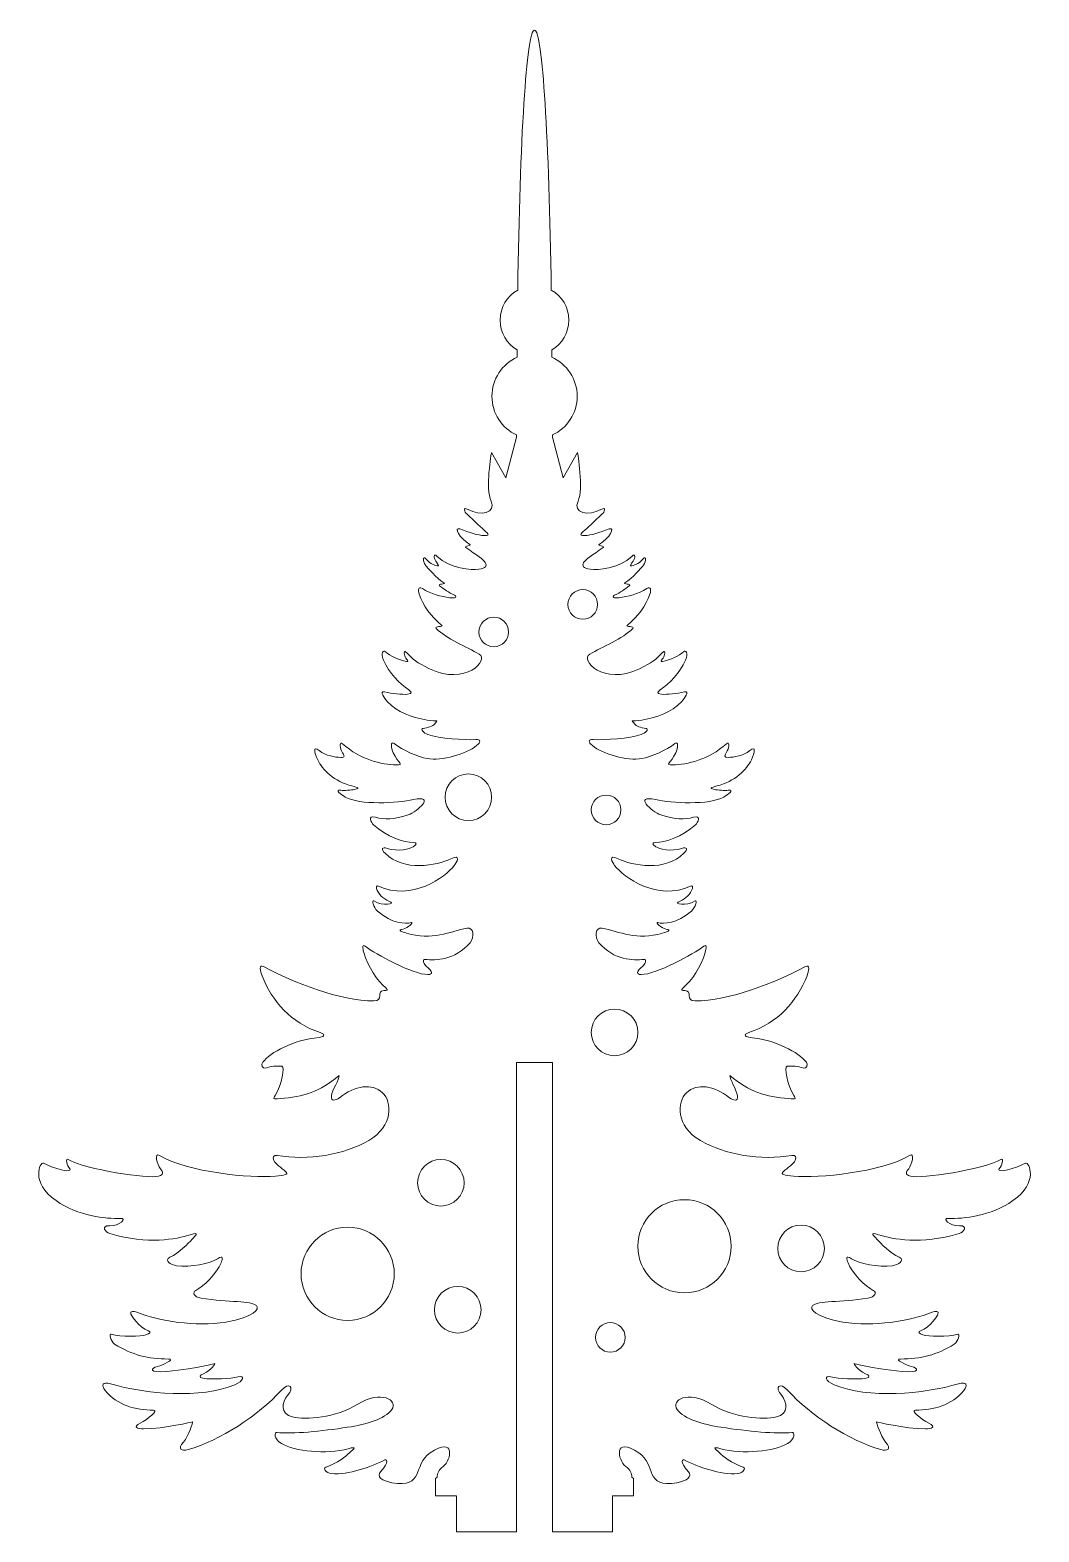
# Model space of a CAD drawing. Header units: millimetres. Extents: x -29 to 55, y -73 to 52.
import ezdxf

# ---------------------------------------------------------------- set-up
doc = ezdxf.new("R2010")
doc.units = ezdxf.units.MM
doc.linetypes.add('K5LT32768', pattern=[0])
doc.layers.add('WELDING', color=7, linetype='Continuous', true_color=0xffffff)

msp = doc.modelspace()

# ---------------------------------------------------------------- linework, layer by layer
at = {"layer": 'WELDING', "color": 7, "linetype": 'K5LT32768', "lineweight": 18}
for points, knots in [([(14.09, 17.96), (14.09, 17.96), (14.98, 14.57), (14.98, 14.57), (16.17, 16.69), (16.17, 16.69), (16.7, 13.63), (16.21, 12.64), (15.71, 11.65), (17.11, 11.36), (18.12, 11.94), (18.61, 12.21), (18.39, 11.71), (18.23, 11.57), (17.57, 10.99), (16.95, 10.34), (16.65, 10.1), (16.25, 9.76), (16.51, 9.79), (16.76, 9.78), (17.34, 9.78), (17.96, 10.02), (18.81, 10.32), (19.32, 10.5), (18.88, 9.59), (17.96, 9.03), (17.77, 8.91), (18.5, 8.92), (18.29, 8.77), (17.42, 8.15), (16.79, 7.75), (16.68, 7.53), (16.54, 7.23), (16.61, 7.05), (17.23, 6.97), (17.85, 6.88), (19.57, 6.98), (20.72, 8.06), (21, 8.33), (21, 7.92), (20.79, 7.65), (20.63, 7.42), (20.46, 7.19), (20.69, 7.25), (21.01, 7.33), (21.39, 7.52), (21.66, 7.86), (21.85, 8.11), (21.93, 7.67), (21.67, 7.32), (21.44, 7.02), (20.79, 6.27), (20.12, 5.84), (19.89, 5.7), (20.7, 5.78), (20.48, 5.59), (20.1, 5.28), (19.74, 5.05), (19.25, 4.81), (18.97, 4.67), (19.21, 4.54), (19.64, 4.59), (20.37, 4.68), (21.21, 4.91), (21.93, 5.36), (22.27, 5.58), (22.31, 5.21), (22.2, 4.9), (21.86, 3.95), (21.21, 3.02), (20.32, 2.32), (20.08, 2.13), (21.02, 2.28), (20.76, 2.02), (19.97, 1.22), (18.2, 0.47), (17.2, -0.09), (16.32, -0.59), (18.32, -2.76), (21.33, -1.32), (22.36, -0.82), (22.76, -0.5), (23.19, -0.01), (23.45, 0.29), (23.47, 0.07), (23.39, -0.23), (23.31, -0.51), (22.94, -0.77), (23.23, -0.71), (23.92, -0.57), (24.63, -0.26), (25, 0.1), (25.17, 0.27), (25.41, 0), (25.16, -0.59), (24.71, -1.68), (23.8, -2.54), (23.06, -3.08), (22.82, -3.25), (22.71, -3.4), (23.16, -3.44), (23.64, -3.48), (24.45, -3.38), (25.07, -3.25), (25.54, -3.15), (25.07, -3.81), (24.85, -4.04), (23.9, -5.01), (22.95, -5.34), (21.51, -5.59), (20.61, -5.75), (20.58, -5.49), (20.93, -5.93), (21.03, -6.06), (21.47, -6.25), (21.86, -6.28), (22.16, -6.3), (21.8, -6.68), (21.46, -6.8), (20.56, -7.12), (18.42, -7.28), (17.47, -7.21), (17.07, -7.18), (17.03, -7.41), (17.41, -7.72), (18.27, -8.43), (20.29, -9.01), (21.53, -8.79), (22.23, -8.66), (23.58, -8.12), (24.27, -7.55), (24.59, -7.29), (24.54, -7.92), (24.35, -8.33), (23.94, -9.15), (23.39, -9.36), (24.09, -9.33), (25.33, -9.29), (27.05, -8.92), (28.57, -7.56), (28.79, -7.37), (28.83, -7.8), (28.64, -8.16), (28.39, -8.63), (28.34, -8.71), (28.71, -8.7), (29.22, -8.69), (29.94, -8.57), (30.52, -8.13), (31.05, -7.72), (30.93, -8.27), (30.64, -8.91), (30.26, -9.73), (29.25, -10.71), (27.78, -11.08), (27.22, -11.23), (27.13, -11.26), (27.54, -11.36), (27.89, -11.44), (28.42, -11.47), (28.71, -11.44), (29.27, -11.38), (28.72, -11.77), (28.34, -12), (27.19, -12.69), (23.95, -12.51), (22.67, -12.22), (20.79, -11.79), (22.34, -13.22), (23.1, -13.48), (24.33, -13.9), (25.07, -13.89), (25.83, -13.69), (26.51, -13.52), (26.19, -14.12), (25.98, -14.31), (24.92, -15.31), (23.39, -15.8), (22.69, -15.78), (22.32, -15.76), (22.39, -15.97), (22.69, -16.15), (22.95, -16.32), (23.97, -16.58), (24.84, -16.28), (25.29, -16.13), (25.39, -16.33), (25.03, -16.68), (23.48, -18.25), (20.73, -17.7), (19.55, -17.14), (18.64, -16.7), (19.09, -17.46), (19.26, -17.7), (19.96, -18.66), (22.89, -20.73), (25.58, -19.41), (25.77, -19.32), (25.78, -19.57), (25.67, -19.79), (25.44, -20.25), (25.02, -20.56), (24.55, -20.75), (24.21, -20.89), (25.16, -21.13), (25.97, -20.65), (26.16, -20.54), (26.03, -21.16), (25.65, -21.5), (24.47, -22.55), (23.31, -22.58), (22.86, -22.46), (22.61, -22.39), (23.11, -22.93), (23.53, -23), (24.06, -23.09), (23.6, -23.22), (23.25, -23.33), (21.11, -23.99), (19.66, -23.21), (18.19, -22.91), (17.67, -22.81), (17.55, -23.66), (17.95, -24.13), (19.22, -25.62), (20.81, -25.6), (21.7, -25.53), (22.01, -25.5), (21.74, -25.98), (21.6, -26.09), (21.03, -26.57), (21.05, -26.77), (21.48, -26.78), (22.69, -26.8), (25.87, -25.06), (26.68, -24.43), (26.92, -24.24), (26.91, -24.54), (26.8, -24.94), (26.47, -26.15), (25.64, -27.31), (24.97, -27.9), (24.7, -28.13), (24.89, -28.1), (25.12, -28.11), (25.78, -28.13), (25.12, -28.98), (25.95, -28.98), (28.74, -28.98), (32.67, -27.47), (35.1, -26.13), (35.6, -25.86), (35.41, -26.55), (35.28, -26.89), (34.44, -29), (32.85, -30.82), (30.44, -31.61), (29.81, -31.82), (30.25, -32), (30.53, -32.02), (32.68, -32.22), (34.58, -33.28), (35.22, -34.08), (35.39, -34.29), (35.23, -34.64), (35, -34.57), (34.49, -34.42), (34.04, -34.37), (33.62, -34.42), (33.33, -34.45), (33.64, -35.95), (34.18, -36.85), (34.33, -37.12), (34.43, -37.17), (33.75, -37.11), (31.84, -36.94), (30.47, -36.58), (28.86, -35.19), (28.83, -35.48), (29.43, -36.43), (29.49, -36.87), (29.55, -37.39), (29.15, -37.28), (28.83, -37.04), (27.51, -36.02), (26.14, -35.8), (25.23, -36.63), (24.44, -37.37), (24.34, -39.42), (26.4, -40.61), (28.42, -41.78), (31.46, -42.31), (34.01, -41.84), (34.29, -41.79), (34.44, -41.96), (34.29, -42.28), (34.2, -42.48), (33.66, -42.91), (33.29, -43.2), (33.05, -43.4), (33.42, -43.53), (34.15, -43.58), (36.26, -43.74), (41.41, -43.27), (43.82, -41.85), (44.3, -41.56), (43.98, -42.63), (43.74, -42.95), (43.51, -43.25), (43.41, -43.44), (43.89, -43.57), (44.78, -43.81), (49.86, -43.04), (51.47, -42.17), (51.61, -42.1), (51.57, -42.65), (51.25, -42.99), (51.17, -43.07), (51.47, -43.41), (53.46, -42.5), (53.77, -42.35), (54.59, -44.1), (52.42, -45.61), (50.56, -46.91), (48.27, -47.13), (47.07, -47.09), (46.43, -47.06), (47.16, -47.73), (47.98, -47.7), (48.74, -47.68), (48.31, -48.25), (47.94, -48.36), (44.73, -49.28), (42.45, -48.82), (41.24, -48.45), (40.42, -48.19), (40.85, -48.55), (41.09, -48.81), (41.46, -49.22), (42.14, -49.93), (42.96, -50.33), (43.47, -50.58), (42.86, -50.97), (42.39, -51.03), (41.24, -51.19), (39.57, -50.83), (38.99, -50.45), (38.41, -50.08), (38.58, -50.5), (38.69, -50.78), (39.04, -51.67), (40.14, -52.75), (40.79, -53.08), (41.09, -53.24), (40.98, -53.63), (40.35, -53.73), (38, -54.1), (36.19, -53.93), (35.73, -54.35), (35.47, -54.58), (35.91, -55.35), (38.27, -55.72), (40.82, -56.12), (43.84, -55.66), (45.7, -54.91), (45.95, -54.81), (46.31, -54.78), (46.18, -55.06), (46.13, -55.19), (45.6, -56.14), (44.72, -56.45), (44.5, -56.53), (44.61, -56.67), (44.93, -56.79), (45.32, -56.92), (47.05, -56.97), (47.83, -56.73), (48.02, -56.68), (47.88, -57.33), (47.54, -57.55), (46.09, -58.47), (44.73, -58.79), (43.07, -58.8), (42.49, -58.8), (43.52, -59.31), (43.97, -59.42), (44.56, -59.57), (44.73, -59.97), (43.2, -59.83), (40.48, -59.57), (39.19, -59.17), (39.19, -59.17), (39.44, -59.71), (40.15, -60.02), (40.47, -60.15), (40.56, -60.34), (40.2, -60.4), (39.36, -60.53), (37.91, -60.44), (37.27, -60.28), (36.7, -60.13), (36.77, -60.63), (37.54, -60.95), (40.32, -62.11), (45.03, -61.73), (47.89, -60.86), (48.57, -60.65), (48.69, -60.98), (48.34, -61.41), (47.33, -62.65), (45.78, -63.08), (44.31, -63.05), (43.87, -63.04), (44.75, -63.82), (45.42, -64.15), (46.08, -64.48), (45.61, -64.63), (45.13, -64.62), (43.4, -64.59), (41.05, -64.04), (41.05, -64.04), (41.38, -65.2), (41.82, -65.71), (42.34, -66.34), (41.98, -66.49), (41.43, -66.34), (38.76, -65.59), (35.58, -63.51), (33.66, -61.4), (33.03, -60.71), (32.51, -61.07), (33.17, -61.85), (33.61, -62.38), (33.78, -63.37), (32.74, -63.62), (31.59, -63.89), (29.18, -63.7), (27.3, -62.56), (25.33, -61.37), (23.92, -62.22), (24.47, -63), (25.04, -63.82), (26.58, -64.24), (28.14, -64.48), (30.28, -64.81), (32.8, -65.07), (34.02, -64.91), (34.27, -64.88), (34.3, -65.44), (33.65, -65.84), (32.59, -66.49), (29.91, -66.77), (28.09, -66.27), (27.3, -66.05), (27.65, -66.29), (27.96, -66.59), (28.34, -66.95), (28.93, -67.43), (29.96, -67.8), (30.22, -67.89), (29.96, -68.28), (29.51, -68.33), (28.06, -68.48), (26.25, -67.79), (25, -67.18), (25, -67.18), (24.56, -67.29), (25.39, -68.16), (25.78, -68.57), (25.25, -68.97), (24.45, -69.1), (21.71, -69.56), (22.77, -67.63), (21.27, -66.62), (19.14, -65.18), (19.49, -67.23), (20.19, -67.75), (20.57, -68.03), (20.69, -68.35), (20.7, -68.64), (20.7, -68.64), (20.84, -68.75), (20.84, -68.75), (20.84, -70.2), (20.84, -70.2), (19.09, -70.2), (19.09, -70.2), (19.09, -73.2), (19.09, -73.2), (14.09, -73.2), (14.09, -73.2), (14.09, -70.2), (14.09, -70.2), (14.09, -68.28), (14.09, -68.28), (14.09, -66.81), (14.09, -66.81), (14.09, -34.1), (14.09, -34.1), (11.09, -34.1), (11.09, -34.1), (11.09, -66.81), (11.09, -66.81), (11.09, -68.28), (11.09, -68.28), (11.09, -70.2), (11.09, -70.2), (11.09, -73.2), (11.09, -73.2), (6.09, -73.2), (6.09, -73.2), (6.09, -70.2), (6.09, -70.2), (4.33, -70.2), (4.33, -70.2), (4.33, -68.75), (4.33, -68.75), (4.47, -68.64), (4.47, -68.64), (4.48, -68.35), (4.6, -68.03), (4.98, -67.75), (5.68, -67.23), (6.03, -65.18), (3.9, -66.62), (2.41, -67.63), (3.46, -69.56), (0.72, -69.1), (-0.08, -68.97), (-0.61, -68.57), (-0.22, -68.16), (0.61, -67.29), (0.17, -67.18), (0.17, -67.18), (-1.08, -67.79), (-2.88, -68.48), (-4.33, -68.33), (-4.79, -68.28), (-5.05, -67.89), (-4.79, -67.8), (-3.76, -67.43), (-3.17, -66.95), (-2.79, -66.59), (-2.47, -66.29), (-2.13, -66.05), (-2.92, -66.27), (-4.74, -66.77), (-7.42, -66.49), (-8.48, -65.84), (-9.13, -65.44), (-9.1, -64.88), (-8.85, -64.91), (-7.62, -65.07), (-5.11, -64.81), (-2.97, -64.48), (-1.41, -64.24), (0.13, -63.82), (0.71, -63), (1.25, -62.22), (-0.16, -61.37), (-2.13, -62.56), (-4, -63.7), (-6.42, -63.89), (-7.57, -63.62), (-8.6, -63.37), (-8.44, -62.38), (-7.99, -61.85), (-7.33, -61.07), (-7.86, -60.71), (-8.49, -61.4), (-10.41, -63.51), (-13.58, -65.59), (-16.26, -66.34), (-16.81, -66.49), (-17.16, -66.34), (-16.64, -65.71), (-16.21, -65.2), (-15.87, -64.04), (-15.87, -64.04), (-18.23, -64.59), (-19.96, -64.62), (-20.44, -64.63), (-20.91, -64.48), (-20.25, -64.15), (-19.57, -63.82), (-18.7, -63.04), (-19.13, -63.05), (-20.61, -63.08), (-22.16, -62.65), (-23.17, -61.41), (-23.51, -60.98), (-23.4, -60.65), (-22.72, -60.86), (-19.86, -61.73), (-15.14, -62.11), (-12.37, -60.95), (-11.6, -60.63), (-11.53, -60.13), (-12.1, -60.28), (-12.73, -60.44), (-14.19, -60.53), (-15.03, -60.4), (-15.39, -60.34), (-15.3, -60.15), (-14.98, -60.02), (-14.27, -59.71), (-14.02, -59.17), (-14.02, -59.17), (-15.31, -59.57), (-18.03, -59.83), (-19.55, -59.97), (-19.39, -59.57), (-18.8, -59.42), (-18.35, -59.31), (-17.32, -58.8), (-17.9, -58.8), (-19.56, -58.8), (-20.92, -58.47), (-22.37, -57.55), (-22.71, -57.33), (-22.85, -56.68), (-22.66, -56.73), (-21.87, -56.97), (-20.14, -56.92), (-19.76, -56.79), (-19.44, -56.68), (-19.33, -56.53), (-19.55, -56.45), (-20.42, -56.14), (-20.95, -55.19), (-21.01, -55.06), (-21.14, -54.78), (-20.78, -54.81), (-20.53, -54.91), (-18.67, -55.66), (-15.65, -56.12), (-13.1, -55.72), (-10.73, -55.35), (-10.3, -54.58), (-10.56, -54.35), (-11.02, -53.93), (-12.82, -54.1), (-15.18, -53.73), (-15.8, -53.63), (-15.91, -53.24), (-15.62, -53.08), (-14.97, -52.75), (-13.86, -51.67), (-13.51, -50.78), (-13.4, -50.5), (-13.24, -50.08), (-13.82, -50.45), (-14.39, -50.83), (-16.06, -51.19), (-17.22, -51.03), (-17.68, -50.97), (-18.3, -50.58), (-17.78, -50.33), (-16.97, -49.93), (-16.29, -49.22), (-15.91, -48.81), (-15.67, -48.55), (-15.25, -48.19), (-16.07, -48.45), (-17.28, -48.82), (-19.56, -49.28), (-22.77, -48.36), (-23.14, -48.25), (-23.56, -47.68), (-22.8, -47.7), (-21.98, -47.73), (-21.25, -47.06), (-21.9, -47.09), (-23.09, -47.13), (-25.39, -46.91), (-27.25, -45.61), (-29.41, -44.1), (-28.6, -42.35), (-28.29, -42.5), (-26.3, -43.41), (-26, -43.07), (-26.08, -42.99), (-26.39, -42.65), (-26.43, -42.1), (-26.3, -42.17), (-24.69, -43.04), (-19.61, -43.81), (-18.72, -43.57), (-18.24, -43.44), (-18.34, -43.25), (-18.56, -42.95), (-18.8, -42.63), (-19.13, -41.56), (-18.64, -41.85), (-16.23, -43.27), (-11.09, -43.74), (-8.98, -43.58), (-8.24, -43.53), (-7.87, -43.4), (-8.12, -43.2), (-8.49, -42.91), (-9.02, -42.48), (-9.12, -42.28), (-9.26, -41.96), (-9.11, -41.79), (-8.84, -41.84), (-6.28, -42.31), (-3.25, -41.78), (-1.22, -40.61), (0.83, -39.42), (0.74, -37.37), (-0.06, -36.63), (-0.96, -35.8), (-2.34, -36.02), (-3.66, -37.04), (-3.98, -37.28), (-4.38, -37.39), (-4.32, -36.87), (-4.26, -36.43), (-3.65, -35.48), (-3.68, -35.19), (-5.3, -36.58), (-6.67, -36.94), (-8.58, -37.11), (-9.26, -37.17), (-9.16, -37.12), (-9, -36.85), (-8.47, -35.95), (-8.16, -34.45), (-8.45, -34.42), (-8.87, -34.37), (-9.32, -34.42), (-9.83, -34.57), (-10.06, -34.64), (-10.21, -34.29), (-10.04, -34.08), (-9.41, -33.28), (-7.51, -32.22), (-5.35, -32.02), (-5.08, -32), (-4.64, -31.82), (-5.27, -31.61), (-7.68, -30.82), (-9.26, -29), (-10.1, -26.89), (-10.24, -26.55), (-10.43, -25.86), (-9.93, -26.13), (-7.5, -27.47), (-3.57, -28.98), (-0.78, -28.98), (0.05, -28.98), (-0.61, -28.13), (0.05, -28.11), (0.28, -28.1), (0.47, -28.13), (0.2, -27.9), (-0.47, -27.31), (-1.29, -26.15), (-1.63, -24.94), (-1.74, -24.54), (-1.74, -24.24), (-1.5, -24.43), (-0.7, -25.06), (2.48, -26.8), (3.7, -26.78), (4.13, -26.77), (4.14, -26.57), (3.57, -26.09), (3.44, -25.98), (3.16, -25.5), (3.47, -25.53), (4.36, -25.6), (5.95, -25.62), (7.22, -24.13), (7.62, -23.66), (7.51, -22.81), (6.98, -22.91), (5.52, -23.21), (4.06, -23.99), (1.92, -23.33), (1.58, -23.22), (1.11, -23.09), (1.64, -23), (2.06, -22.93), (2.56, -22.39), (2.32, -22.46), (1.86, -22.58), (0.7, -22.55), (-0.48, -21.5), (-0.86, -21.16), (-0.99, -20.54), (-0.8, -20.65), (0.02, -21.13), (0.97, -20.89), (0.62, -20.75), (0.15, -20.56), (-0.27, -20.26), (-0.5, -19.79), (-0.61, -19.57), (-0.59, -19.32), (-0.41, -19.41), (2.29, -20.73), (5.21, -18.66), (5.91, -17.7), (6.09, -17.46), (6.53, -16.7), (5.62, -17.14), (4.44, -17.7), (1.7, -18.25), (0.14, -16.68), (-0.22, -16.33), (-0.12, -16.13), (0.33, -16.28), (1.21, -16.58), (2.22, -16.32), (2.49, -16.15), (2.78, -15.97), (2.86, -15.76), (2.48, -15.78), (1.78, -15.8), (0.25, -15.31), (-0.81, -14.31), (-1.02, -14.12), (-1.34, -13.52), (-0.66, -13.69), (0.1, -13.89), (0.84, -13.9), (2.07, -13.48), (2.84, -13.22), (4.39, -11.79), (2.5, -12.22), (1.22, -12.51), (-2.01, -12.69), (-3.17, -12), (-3.55, -11.77), (-4.1, -11.38), (-3.54, -11.44), (-3.25, -11.47), (-2.71, -11.44), (-2.37, -11.36), (-1.96, -11.26), (-2.05, -11.23), (-2.61, -11.08), (-4.08, -10.71), (-5.08, -9.73), (-5.46, -8.91), (-5.76, -8.27), (-5.88, -7.72), (-5.34, -8.13), (-4.76, -8.57), (-4.04, -8.69), (-3.54, -8.7), (-3.16, -8.71), (-3.22, -8.63), (-3.47, -8.16), (-3.66, -7.8), (-3.61, -7.37), (-3.4, -7.56), (-1.88, -8.92), (-0.16, -9.29), (1.08, -9.33), (1.78, -9.36), (1.23, -9.15), (0.83, -8.33), (0.63, -7.92), (0.58, -7.29), (0.91, -7.55), (1.59, -8.12), (2.94, -8.66), (3.64, -8.79), (4.88, -9.01), (6.9, -8.43), (7.76, -7.72), (8.14, -7.41), (8.1, -7.18), (7.7, -7.21), (6.76, -7.28), (4.61, -7.12), (3.71, -6.8), (3.38, -6.68), (3.02, -6.3), (3.31, -6.28), (3.7, -6.25), (4.14, -6.06), (4.25, -5.93), (4.59, -5.49), (4.56, -5.75), (3.66, -5.59), (2.22, -5.34), (1.27, -5.01), (0.32, -4.04), (0.1, -3.81), (-0.37, -3.15), (0.1, -3.25), (0.73, -3.38), (1.54, -3.48), (2.01, -3.44), (2.46, -3.4), (2.35, -3.25), (2.11, -3.08), (1.37, -2.54), (0.46, -1.68), (0.01, -0.6), (-0.24, 0), (0, 0.27), (0.17, 0.1), (0.55, -0.26), (1.25, -0.57), (1.95, -0.71), (2.23, -0.77), (1.86, -0.51), (1.78, -0.23), (1.7, 0.07), (1.73, 0.29), (1.98, -0.01), (2.41, -0.5), (2.81, -0.82), (3.84, -1.32), (6.85, -2.76), (8.86, -0.59), (7.98, -0.09), (6.97, 0.47), (5.21, 1.22), (4.41, 2.02), (4.15, 2.28), (5.09, 2.13), (4.85, 2.32), (3.96, 3.02), (3.31, 3.95), (2.98, 4.9), (2.87, 5.21), (2.91, 5.58), (3.25, 5.36), (3.97, 4.91), (4.8, 4.68), (5.54, 4.59), (5.97, 4.54), (6.21, 4.67), (5.93, 4.81), (5.43, 5.05), (5.07, 5.28), (4.69, 5.59), (4.48, 5.78), (5.28, 5.7), (5.05, 5.84), (4.38, 6.27), (3.73, 7.02), (3.5, 7.32), (3.24, 7.67), (3.32, 8.11), (3.51, 7.86), (3.78, 7.52), (4.16, 7.33), (4.48, 7.25), (4.71, 7.19), (4.54, 7.42), (4.38, 7.65), (4.18, 7.92), (4.17, 8.33), (4.46, 8.06), (5.6, 6.98), (7.33, 6.88), (7.95, 6.97), (8.56, 7.05), (8.63, 7.23), (8.49, 7.53), (8.39, 7.75), (7.75, 8.15), (6.88, 8.77), (6.67, 8.92), (7.41, 8.91), (7.21, 9.03), (6.29, 9.59), (5.85, 10.5), (6.37, 10.32), (7.22, 10.02), (7.83, 9.78), (8.41, 9.78), (8.66, 9.79), (8.93, 9.76), (8.52, 10.1), (8.23, 10.34), (7.6, 10.99), (6.94, 11.57), (6.78, 11.71), (6.56, 12.21), (7.05, 11.94), (8.06, 11.36), (9.46, 11.65), (8.97, 12.64), (8.47, 13.63), (9, 16.69), (9, 16.69), (10.2, 14.57), (10.2, 14.57), (11.09, 17.96), (11.09, 17.96), (11.09, 18.15), (11.09, 18.15), (9.87, 18.72), (9.04, 19.95), (9.04, 21.37), (9.04, 22.82), (9.9, 24.06), (11.14, 24.62), (11.14, 24.62), (11.14, 25.24), (11.14, 25.24), (10.29, 25.74), (9.72, 26.66), (9.72, 27.72), (9.72, 28.8), (10.31, 29.73), (11.19, 30.22), (11.36, 42.72), (11.92, 51.87), (13.25, 51.87), (13.81, 42.72), (13.98, 30.22), (14.86, 29.73), (15.45, 28.8), (15.45, 27.72), (15.45, 26.66), (14.88, 25.74), (14.03, 25.24), (14.03, 25.24), (14.03, 24.62), (14.03, 24.62), (15.27, 24.06), (16.14, 22.82), (16.14, 21.37), (16.14, 19.95), (15.3, 18.72), (14.09, 18.15), (14.09, 18.15), (14.09, 17.96), (14.09, 17.96)], [0, 0, 0, 0, 0.002809, 0.002809, 0.005618, 0.005618, 0.008427, 0.008427, 0.008427, 0.011236, 0.011236, 0.011236, 0.014045, 0.014045, 0.014045, 0.016854, 0.016854, 0.016854, 0.019663, 0.019663, 0.019663, 0.022472, 0.022472, 0.022472, 0.025281, 0.025281, 0.025281, 0.02809, 0.02809, 0.02809, 0.030899, 0.030899, 0.030899, 0.033708, 0.033708, 0.033708, 0.036517, 0.036517, 0.036517, 0.039326, 0.039326, 0.039326, 0.042135, 0.042135, 0.042135, 0.044944, 0.044944, 0.044944, 0.047753, 0.047753, 0.047753, 0.050562, 0.050562, 0.050562, 0.053371, 0.053371, 0.053371, 0.05618, 0.05618, 0.05618, 0.058989, 0.058989, 0.058989, 0.061798, 0.061798, 0.061798, 0.064607, 0.064607, 0.064607, 0.067416, 0.067416, 0.067416, 0.070225, 0.070225, 0.070225, 0.073034, 0.073034, 0.073034, 0.075843, 0.075843, 0.075843, 0.078652, 0.078652, 0.078652, 0.081461, 0.081461, 0.081461, 0.08427, 0.08427, 0.08427, 0.087079, 0.087079, 0.087079, 0.089888, 0.089888, 0.089888, 0.092697, 0.092697, 0.092697, 0.095506, 0.095506, 0.095506, 0.098315, 0.098315, 0.098315, 0.101124, 0.101124, 0.101124, 0.103933, 0.103933, 0.103933, 0.106742, 0.106742, 0.106742, 0.109551, 0.109551, 0.109551, 0.11236, 0.11236, 0.11236, 0.115169, 0.115169, 0.115169, 0.117978, 0.117978, 0.117978, 0.120787, 0.120787, 0.120787, 0.123596, 0.123596, 0.123596, 0.126404, 0.126404, 0.126404, 0.129213, 0.129213, 0.129213, 0.132022, 0.132022, 0.132022, 0.134831, 0.134831, 0.134831, 0.13764, 0.13764, 0.13764, 0.140449, 0.140449, 0.140449, 0.143258, 0.143258, 0.143258, 0.146067, 0.146067, 0.146067, 0.148876, 0.148876, 0.148876, 0.151685, 0.151685, 0.151685, 0.154494, 0.154494, 0.154494, 0.157303, 0.157303, 0.157303, 0.160112, 0.160112, 0.160112, 0.162921, 0.162921, 0.162921, 0.16573, 0.16573, 0.16573, 0.168539, 0.168539, 0.168539, 0.171348, 0.171348, 0.171348, 0.174157, 0.174157, 0.174157, 0.176966, 0.176966, 0.176966, 0.179775, 0.179775, 0.179775, 0.182584, 0.182584, 0.182584, 0.185393, 0.185393, 0.185393, 0.188202, 0.188202, 0.188202, 0.191011, 0.191011, 0.191011, 0.19382, 0.19382, 0.19382, 0.196629, 0.196629, 0.196629, 0.199438, 0.199438, 0.199438, 0.202247, 0.202247, 0.202247, 0.205056, 0.205056, 0.205056, 0.207865, 0.207865, 0.207865, 0.210674, 0.210674, 0.210674, 0.213483, 0.213483, 0.213483, 0.216292, 0.216292, 0.216292, 0.219101, 0.219101, 0.219101, 0.22191, 0.22191, 0.22191, 0.224719, 0.224719, 0.224719, 0.227528, 0.227528, 0.227528, 0.230337, 0.230337, 0.230337, 0.233146, 0.233146, 0.233146, 0.235955, 0.235955, 0.235955, 0.238764, 0.238764, 0.238764, 0.241573, 0.241573, 0.241573, 0.244382, 0.244382, 0.244382, 0.247191, 0.247191, 0.247191, 0.25, 0.25, 0.25, 0.252809, 0.252809, 0.252809, 0.255618, 0.255618, 0.255618, 0.258427, 0.258427, 0.258427, 0.261236, 0.261236, 0.261236, 0.264045, 0.264045, 0.264045, 0.266854, 0.266854, 0.266854, 0.269663, 0.269663, 0.269663, 0.272472, 0.272472, 0.272472, 0.275281, 0.275281, 0.275281, 0.27809, 0.27809, 0.27809, 0.280899, 0.280899, 0.280899, 0.283708, 0.283708, 0.283708, 0.286517, 0.286517, 0.286517, 0.289326, 0.289326, 0.289326, 0.292135, 0.292135, 0.292135, 0.294944, 0.294944, 0.294944, 0.297753, 0.297753, 0.297753, 0.300562, 0.300562, 0.300562, 0.303371, 0.303371, 0.303371, 0.30618, 0.30618, 0.30618, 0.308989, 0.308989, 0.308989, 0.311798, 0.311798, 0.311798, 0.314607, 0.314607, 0.314607, 0.317416, 0.317416, 0.317416, 0.320225, 0.320225, 0.320225, 0.323034, 0.323034, 0.323034, 0.325843, 0.325843, 0.325843, 0.328652, 0.328652, 0.328652, 0.331461, 0.331461, 0.331461, 0.33427, 0.33427, 0.33427, 0.337079, 0.337079, 0.337079, 0.339888, 0.339888, 0.339888, 0.342697, 0.342697, 0.342697, 0.345506, 0.345506, 0.345506, 0.348315, 0.348315, 0.348315, 0.351124, 0.351124, 0.351124, 0.353933, 0.353933, 0.353933, 0.356742, 0.356742, 0.356742, 0.359551, 0.359551, 0.359551, 0.36236, 0.36236, 0.36236, 0.365169, 0.365169, 0.365169, 0.367978, 0.367978, 0.370787, 0.370787, 0.370787, 0.373596, 0.373596, 0.373596, 0.376404, 0.376404, 0.376404, 0.379213, 0.379213, 0.379213, 0.382022, 0.382022, 0.382022, 0.384831, 0.384831, 0.384831, 0.38764, 0.38764, 0.38764, 0.390449, 0.390449, 0.390449, 0.393258, 0.393258, 0.393258, 0.396067, 0.396067, 0.398876, 0.398876, 0.398876, 0.401685, 0.401685, 0.401685, 0.404494, 0.404494, 0.404494, 0.407303, 0.407303, 0.407303, 0.410112, 0.410112, 0.410112, 0.412921, 0.412921, 0.412921, 0.41573, 0.41573, 0.41573, 0.418539, 0.418539, 0.418539, 0.421348, 0.421348, 0.421348, 0.424157, 0.424157, 0.424157, 0.426966, 0.426966, 0.426966, 0.429775, 0.429775, 0.429775, 0.432584, 0.432584, 0.432584, 0.435393, 0.435393, 0.435393, 0.438202, 0.438202, 0.438202, 0.441011, 0.441011, 0.441011, 0.44382, 0.44382, 0.44382, 0.446629, 0.446629, 0.446629, 0.449438, 0.449438, 0.449438, 0.452247, 0.452247, 0.452247, 0.455056, 0.455056, 0.457865, 0.457865, 0.460674, 0.460674, 0.463483, 0.463483, 0.466292, 0.466292, 0.469101, 0.469101, 0.47191, 0.47191, 0.474719, 0.474719, 0.477528, 0.477528, 0.480337, 0.480337, 0.483146, 0.483146, 0.485955, 0.485955, 0.488764, 0.488764, 0.491573, 0.491573, 0.494382, 0.494382, 0.497191, 0.497191, 0.5, 0.5, 0.502809, 0.502809, 0.505618, 0.505618, 0.505618, 0.508427, 0.508427, 0.508427, 0.511236, 0.511236, 0.511236, 0.514045, 0.514045, 0.514045, 0.516854, 0.516854, 0.516854, 0.519663, 0.519663, 0.519663, 0.522472, 0.522472, 0.522472, 0.525281, 0.525281, 0.525281, 0.52809, 0.52809, 0.52809, 0.530899, 0.530899, 0.530899, 0.533708, 0.533708, 0.533708, 0.536517, 0.536517, 0.536517, 0.539326, 0.539326, 0.539326, 0.542135, 0.542135, 0.542135, 0.544944, 0.544944, 0.544944, 0.547753, 0.547753, 0.547753, 0.550562, 0.550562, 0.550562, 0.553371, 0.553371, 0.553371, 0.55618, 0.55618, 0.55618, 0.558989, 0.558989, 0.558989, 0.561798, 0.561798, 0.564607, 0.564607, 0.564607, 0.567416, 0.567416, 0.567416, 0.570225, 0.570225, 0.570225, 0.573034, 0.573034, 0.573034, 0.575843, 0.575843, 0.575843, 0.578652, 0.578652, 0.578652, 0.581461, 0.581461, 0.581461, 0.58427, 0.58427, 0.58427, 0.587079, 0.587079, 0.587079, 0.589888, 0.589888, 0.592697, 0.592697, 0.592697, 0.595506, 0.595506, 0.595506, 0.598315, 0.598315, 0.598315, 0.601124, 0.601124, 0.601124, 0.603933, 0.603933, 0.603933, 0.606742, 0.606742, 0.606742, 0.609551, 0.609551, 0.609551, 0.61236, 0.61236, 0.61236, 0.615169, 0.615169, 0.615169, 0.617978, 0.617978, 0.617978, 0.620787, 0.620787, 0.620787, 0.623596, 0.623596, 0.623596, 0.626404, 0.626404, 0.626404, 0.629213, 0.629213, 0.629213, 0.632022, 0.632022, 0.632022, 0.634831, 0.634831, 0.634831, 0.63764, 0.63764, 0.63764, 0.640449, 0.640449, 0.640449, 0.643258, 0.643258, 0.643258, 0.646067, 0.646067, 0.646067, 0.648876, 0.648876, 0.648876, 0.651685, 0.651685, 0.651685, 0.654494, 0.654494, 0.654494, 0.657303, 0.657303, 0.657303, 0.660112, 0.660112, 0.660112, 0.662921, 0.662921, 0.662921, 0.66573, 0.66573, 0.66573, 0.668539, 0.668539, 0.668539, 0.671348, 0.671348, 0.671348, 0.674157, 0.674157, 0.674157, 0.676966, 0.676966, 0.676966, 0.679775, 0.679775, 0.679775, 0.682584, 0.682584, 0.682584, 0.685393, 0.685393, 0.685393, 0.688202, 0.688202, 0.688202, 0.691011, 0.691011, 0.691011, 0.69382, 0.69382, 0.69382, 0.696629, 0.696629, 0.696629, 0.699438, 0.699438, 0.699438, 0.702247, 0.702247, 0.702247, 0.705056, 0.705056, 0.705056, 0.707865, 0.707865, 0.707865, 0.710674, 0.710674, 0.710674, 0.713483, 0.713483, 0.713483, 0.716292, 0.716292, 0.716292, 0.719101, 0.719101, 0.719101, 0.72191, 0.72191, 0.72191, 0.724719, 0.724719, 0.724719, 0.727528, 0.727528, 0.727528, 0.730337, 0.730337, 0.730337, 0.733146, 0.733146, 0.733146, 0.735955, 0.735955, 0.735955, 0.738764, 0.738764, 0.738764, 0.741573, 0.741573, 0.741573, 0.744382, 0.744382, 0.744382, 0.747191, 0.747191, 0.747191, 0.75, 0.75, 0.75, 0.752809, 0.752809, 0.752809, 0.755618, 0.755618, 0.755618, 0.758427, 0.758427, 0.758427, 0.761236, 0.761236, 0.761236, 0.764045, 0.764045, 0.764045, 0.766854, 0.766854, 0.766854, 0.769663, 0.769663, 0.769663, 0.772472, 0.772472, 0.772472, 0.775281, 0.775281, 0.775281, 0.77809, 0.77809, 0.77809, 0.780899, 0.780899, 0.780899, 0.783708, 0.783708, 0.783708, 0.786517, 0.786517, 0.786517, 0.789326, 0.789326, 0.789326, 0.792135, 0.792135, 0.792135, 0.794944, 0.794944, 0.794944, 0.797753, 0.797753, 0.797753, 0.800562, 0.800562, 0.800562, 0.803371, 0.803371, 0.803371, 0.80618, 0.80618, 0.80618, 0.808989, 0.808989, 0.808989, 0.811798, 0.811798, 0.811798, 0.814607, 0.814607, 0.814607, 0.817416, 0.817416, 0.817416, 0.820225, 0.820225, 0.820225, 0.823034, 0.823034, 0.823034, 0.825843, 0.825843, 0.825843, 0.828652, 0.828652, 0.828652, 0.831461, 0.831461, 0.831461, 0.83427, 0.83427, 0.83427, 0.837079, 0.837079, 0.837079, 0.839888, 0.839888, 0.839888, 0.842697, 0.842697, 0.842697, 0.845506, 0.845506, 0.845506, 0.848315, 0.848315, 0.848315, 0.851124, 0.851124, 0.851124, 0.853933, 0.853933, 0.853933, 0.856742, 0.856742, 0.856742, 0.859551, 0.859551, 0.859551, 0.86236, 0.86236, 0.86236, 0.865169, 0.865169, 0.865169, 0.867978, 0.867978, 0.867978, 0.870787, 0.870787, 0.870787, 0.873596, 0.873596, 0.873596, 0.876404, 0.876404, 0.876404, 0.879213, 0.879213, 0.879213, 0.882022, 0.882022, 0.882022, 0.884831, 0.884831, 0.884831, 0.88764, 0.88764, 0.88764, 0.890449, 0.890449, 0.890449, 0.893258, 0.893258, 0.893258, 0.896067, 0.896067, 0.896067, 0.898876, 0.898876, 0.898876, 0.901685, 0.901685, 0.901685, 0.904494, 0.904494, 0.904494, 0.907303, 0.907303, 0.907303, 0.910112, 0.910112, 0.910112, 0.912921, 0.912921, 0.912921, 0.91573, 0.91573, 0.91573, 0.918539, 0.918539, 0.918539, 0.921348, 0.921348, 0.921348, 0.924157, 0.924157, 0.924157, 0.926966, 0.926966, 0.926966, 0.929775, 0.929775, 0.929775, 0.932584, 0.932584, 0.932584, 0.935393, 0.935393, 0.935393, 0.938202, 0.938202, 0.938202, 0.941011, 0.941011, 0.941011, 0.94382, 0.94382, 0.94382, 0.946629, 0.946629, 0.946629, 0.949438, 0.949438, 0.949438, 0.952247, 0.952247, 0.955056, 0.955056, 0.957865, 0.957865, 0.960674, 0.960674, 0.960674, 0.963483, 0.963483, 0.963483, 0.966292, 0.966292, 0.966292, 0.969101, 0.969101, 0.969101, 0.97191, 0.97191, 0.97191, 0.974719, 0.974719, 0.974719, 0.977528, 0.977528, 0.980337, 0.980337, 0.980337, 0.983146, 0.983146, 0.983146, 0.985955, 0.985955, 0.985955, 0.988764, 0.988764, 0.988764, 0.991573, 0.991573, 0.991573, 0.994382, 0.994382, 0.994382, 1, 1, 1, 1]), ([(16.61, 5.27), (17.29, 5.27), (17.84, 4.72), (17.84, 4.03), (17.84, 3.35), (17.29, 2.8), (16.61, 2.8), (15.93, 2.8), (15.37, 3.35), (15.37, 4.03), (15.37, 4.72), (15.93, 5.27), (16.61, 5.27)], [0, 0, 0, 0, 0.2, 0.2, 0.2, 0.4, 0.4, 0.4, 0.6, 0.6, 0.6, 1, 1, 1, 1]), ([(9.2, 2.98), (9.88, 2.98), (10.43, 2.42), (10.43, 1.74), (10.43, 1.06), (9.88, 0.51), (9.2, 0.51), (8.52, 0.51), (7.96, 1.06), (7.96, 1.74), (7.96, 2.42), (8.52, 2.98), (9.2, 2.98)], [0, 0, 0, 0, 0.2, 0.2, 0.2, 0.4, 0.4, 0.4, 0.6, 0.6, 0.6, 1, 1, 1, 1]), ([(7.08, -10.08), (8.15, -10.08), (9.02, -10.95), (9.02, -12.02), (9.02, -13.09), (8.15, -13.96), (6.01, -13.96), (5.14, -13.09), (5.14, -12.02), (5.14, -10.95), (6.01, -10.08), (7.08, -10.08)], [0, 0, 0, 0, 0.2, 0.2, 0.2, 0.4, 0.4, 0.6, 0.6, 0.6, 1, 1, 1, 1]), ([(18.55, -11.84), (19.23, -11.84), (19.78, -12.39), (19.78, -13.08), (19.78, -13.76), (19.23, -14.31), (18.55, -14.31), (17.87, -14.31), (17.31, -13.76), (17.31, -13.08), (17.31, -12.39), (17.87, -11.84), (18.55, -11.84)], [0, 0, 0, 0, 0.2, 0.2, 0.2, 0.4, 0.4, 0.4, 0.6, 0.6, 0.6, 1, 1, 1, 1]), ([(19.25, -29.66), (20.33, -29.66), (21.19, -30.52), (21.19, -31.6), (21.19, -32.67), (20.33, -33.54), (19.25, -33.54), (18.18, -33.54), (17.31, -32.67), (17.31, -31.6), (17.31, -30.52), (18.18, -29.66), (19.25, -29.66)], [0, 0, 0, 0, 0.2, 0.2, 0.2, 0.4, 0.4, 0.4, 0.6, 0.6, 0.6, 1, 1, 1, 1]), ([(4.79, -42.18), (5.86, -42.18), (6.73, -43.05), (6.73, -45.19), (5.86, -46.06), (3.72, -46.06), (2.85, -45.19), (2.85, -44.12), (2.85, -43.05), (3.72, -42.18), (4.79, -42.18)], [0, 0, 0, 0, 0.2, 0.2, 0.4, 0.4, 0.6, 0.6, 0.6, 1, 1, 1, 1]), ([(25.07, -45.53), (27.22, -45.53), (28.96, -47.27), (28.96, -49.41), (28.96, -51.55), (27.22, -53.29), (22.93, -53.29), (21.19, -51.55), (21.19, -49.41), (21.19, -47.27), (22.93, -45.53), (25.07, -45.53)], [0, 0, 0, 0, 0.2, 0.2, 0.2, 0.4, 0.4, 0.6, 0.6, 0.6, 1, 1, 1, 1]), ([(-2.97, -47.82), (-0.83, -47.82), (0.91, -49.56), (0.91, -53.85), (-0.83, -55.58), (-2.97, -55.58), (-5.11, -55.58), (-6.85, -53.85), (-6.85, -51.7), (-6.85, -49.56), (-5.11, -47.82), (-2.97, -47.82)], [0, 0, 0, 0, 0.2, 0.2, 0.4, 0.4, 0.4, 0.6, 0.6, 0.6, 1, 1, 1, 1]), ([(34.78, -47.65), (35.85, -47.65), (36.72, -48.52), (36.72, -50.66), (35.85, -51.53), (34.78, -51.53), (33.7, -51.53), (32.84, -50.66), (32.84, -49.59), (32.84, -48.52), (33.7, -47.65), (34.78, -47.65)], [0, 0, 0, 0, 0.2, 0.2, 0.4, 0.4, 0.4, 0.6, 0.6, 0.6, 1, 1, 1, 1]), ([(6.2, -52.76), (7.27, -52.76), (8.14, -53.63), (8.14, -55.77), (7.27, -56.64), (5.13, -56.64), (4.26, -55.77), (4.26, -54.7), (4.26, -53.63), (5.13, -52.76), (6.2, -52.76)], [0, 0, 0, 0, 0.2, 0.2, 0.4, 0.4, 0.6, 0.6, 0.6, 1, 1, 1, 1]), ([(18.9, -55.76), (19.58, -55.76), (20.14, -56.31), (20.14, -57), (20.14, -57.68), (19.58, -58.23), (18.9, -58.23), (18.22, -58.23), (17.67, -57.68), (17.67, -57), (17.67, -56.31), (18.22, -55.76), (18.9, -55.76)], [0, 0, 0, 0, 0.2, 0.2, 0.2, 0.4, 0.4, 0.4, 0.6, 0.6, 0.6, 1, 1, 1, 1])]:
    msp.add_open_spline(points, degree=3, knots=knots, dxfattribs=at)

doc.saveas('drawing.dxf')
